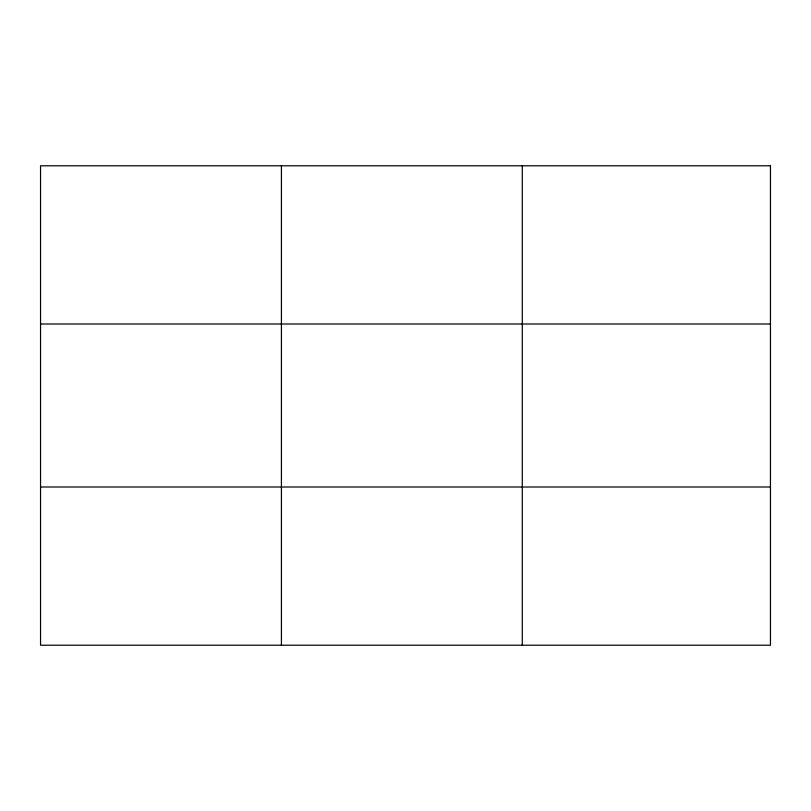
<?xml version="1.0" encoding="UTF-8"?>
<svg xmlns="http://www.w3.org/2000/svg" width="811" height="811" viewBox="0 0 811 811"><rect width="100%" height="100%" fill="white"/><g stroke="black" fill="none" stroke-linecap="round" stroke-linejoin="round"><path stroke-width="1.22" d="M281.417 645.211L281.417 165.789M522.284 645.211L522.284 165.789M40.55 323.995L770.45 323.995M40.55 487.005L770.45 487.005M770.45 165.789L770.45 645.211L40.55 645.211L40.55 165.789L770.45 165.789"/></g></svg>
